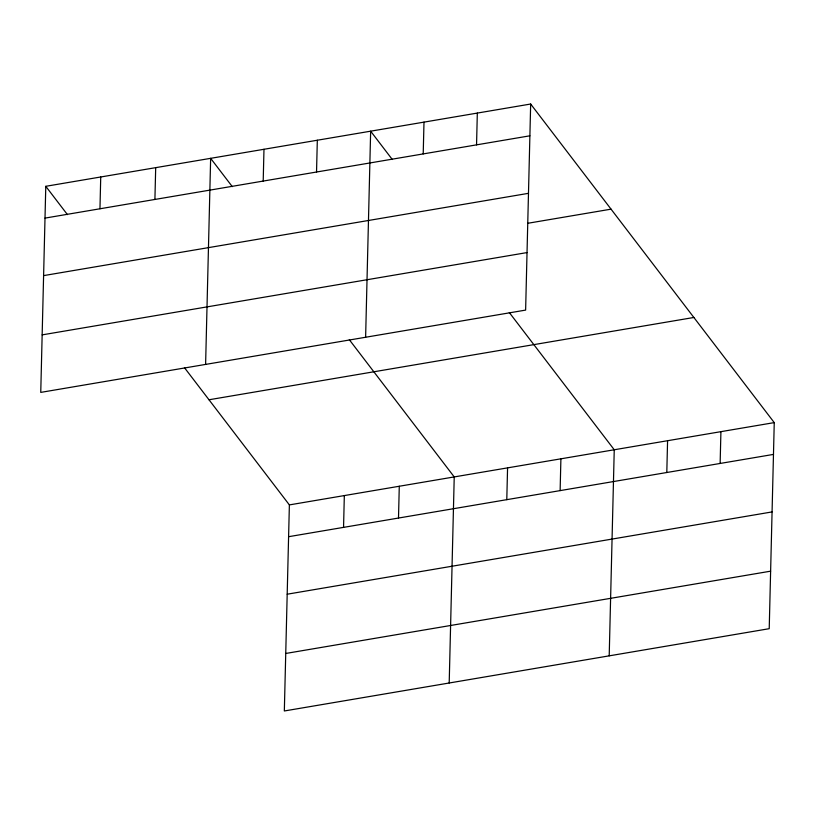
<?xml version="1.0" encoding="UTF-8"?>
<svg xmlns="http://www.w3.org/2000/svg" width="815" height="815" viewBox="0 0 815 815"><rect width="100%" height="100%" fill="white"/><g stroke="black" fill="none" stroke-linecap="round" stroke-linejoin="round"><path stroke-width="1.22" d="M45.783 186.309L40.75 392.392L525.624 310.097L530.667 104.025L45.783 186.309L67.431 214.62M99.96 208.772L100.734 176.987M154.911 199.451L155.696 167.656M205.604 364.407L210.647 158.334L232.285 186.635M263.204 181.073L263.978 149.277M184.455 367.677L289.376 504.903L284.333 710.975L769.217 628.691L774.25 422.608L530.667 104.025M316.536 172.016L317.32 140.231M343.553 527.366L344.327 495.581M365.619 337.257L370.652 131.174L392.29 159.485M398.504 518.045L399.279 486.249M423.209 153.913L423.994 122.128M449.197 683.001L454.23 476.928L349.309 339.692M476.551 144.866L477.325 113.071M506.787 499.666L507.572 467.871M560.129 490.61L560.903 458.825M609.202 655.841L614.245 449.768L509.314 312.542M666.802 472.506L667.577 440.711M720.134 463.46L720.918 431.665M45.008 218.104L529.882 135.81M43.602 275.613L528.477 193.328M527.937 223.259L611.046 209.16M42.156 334.873L527.03 252.579M208.986 399.768L693.871 317.473M289.376 504.903L774.25 422.608M288.602 536.698L773.476 454.403M287.196 594.206L772.07 511.922M285.739 653.467L770.623 571.172"/></g></svg>
